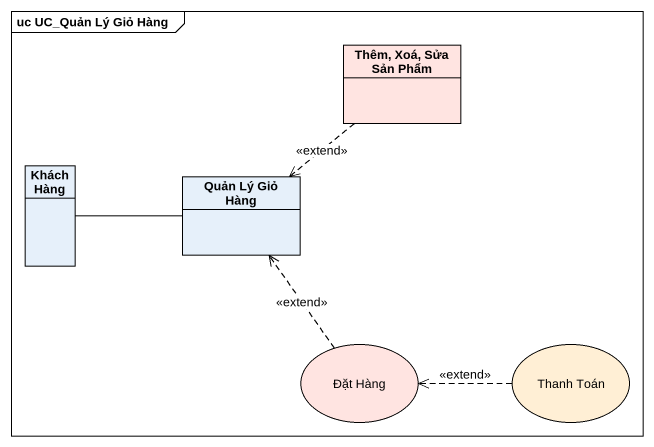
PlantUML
@startuml
mainframe uc UC_Quản Lý Giỏ Hàng
allowmixing
hide circle
hide empty members
class "Thêm, Xoá, Sửa Sản Phẩm" as Thêm_Xoá_Sửa_Sản_Phẩm #FFE4E1
class "Khách Hàng" as Khách_Hàng
class "Quản Lý Giỏ Hàng" as Quản_Lý_Giỏ_Hàng
usecase "Đặt Hàng" as Đặt_Hàng #FFE4E1
usecase "Thanh Toán" as Thanh_Toán #FFEFD5
Thêm_Xoá_Sửa_Sản_Phẩm ..> Quản_Lý_Giỏ_Hàng : <<extend>>
Khách_Hàng -right- Quản_Lý_Giỏ_Hàng
Đặt_Hàng .up.> Quản_Lý_Giỏ_Hàng : <<extend>>
Thanh_Toán .left.> Đặt_Hàng : <<extend>>
@enduml
